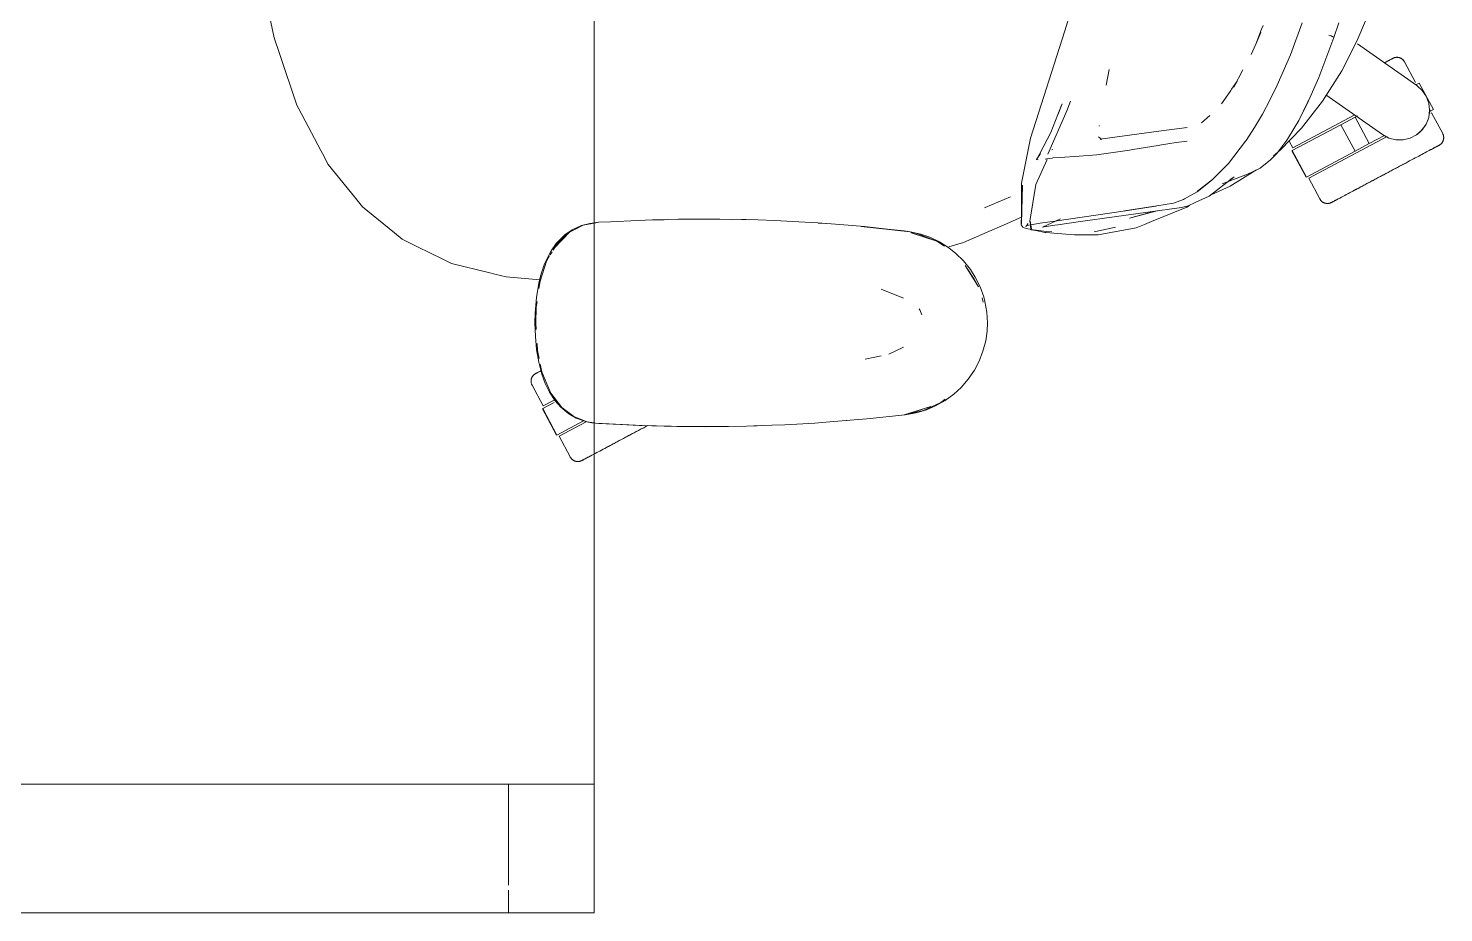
# Model space of a CAD drawing. Header units: millimetres. Extents: x 155927 to 326028, y -36033 to 97293.
# Drawn here: x 228739 to 229400, y 32631 to 33044 of the extents above; entities that cross this region are included whole.
import ezdxf

# ---------------------------------------------------------------- set-up
doc = ezdxf.new("R2010")
doc.units = ezdxf.units.MM
doc.header["$MEASUREMENT"] = 0
doc.layers.add('G-IMPT', color=8, linetype='CONTINUOUS', lineweight=9)
doc.layers.add('I-FURN', color=8, linetype='CONTINUOUS', lineweight=9)

msp = doc.modelspace()

# ---------------------------------------------------------------- linework, layer by layer
at = {"layer": 'G-IMPT'}
for p, q in [((229223.31, 33043.34), (229232.49, 33073.32)), ((229367.3, 33056.43), (229359.78, 33038.46)), ((228851.13, 33053.92), (228854, 33040.1)), ((229223.31, 33043.34), (229207.32, 32993.1)), ((229312.51, 33037.03), (229315.23, 33044.11)), ((229312.51, 33037.03), (229314.82, 33042.48)), ((229315.9, 33045.84), (229315.23, 33044.11)), ((229328.74, 33032.15), (229334.2, 33047.03)), ((229348.9, 33040.14), (229351.31, 33047.08)), ((228856.51, 33032.67), (228854, 33040.1)), ((229310.31, 33032.19), (229312.51, 33037.03)), ((229343.37, 33025.18), (229348.94, 33040.14)), ((229347.67, 33040.93), (229346.62, 33041.35)), ((229346.62, 33041.35), (229347.21, 33041.13)), ((229347.67, 33040.93), (229347.21, 33041.13)), ((229347.67, 33040.93), (229348.32, 33040.65)), ((229347.67, 33040.93), (229348.5, 33040.55)), ((229348.32, 33040.65), (229348.5, 33040.55)), ((229348.9, 33040.28), (229348.5, 33040.55)), ((229348.5, 33040.55), (229348.89, 33040.32)), ((229348.9, 33040.28), (229348.89, 33040.32)), ((229348.94, 33040.14), (229348.9, 33040.28)), ((229348.9, 33040.28), (229348.9, 33040.14)), ((229352.69, 33024.68), (229359.78, 33038.46)), ((228856.51, 33032.67), (228864.66, 33008.58)), ((229328.74, 33032.15), (229322.56, 33017.93)), ((229244.03, 33025.23), (229242.62, 33017.98)), ((229306.43, 33025.12), (229302.25, 33017.04)), ((229341.89, 33021.5), (229343.37, 33025.18)), ((229343.71, 33010.39), (229352.69, 33024.68)), ((229300.8, 33015.48), (229297.31, 33010.34)), ((229301.2, 33016.05), (229300.8, 33015.48)), ((229303.76, 33019.81), (229301.2, 33016.05)), ((229303.76, 33019.81), (229302.25, 33017.04)), ((229319.17, 33011.2), (229322.56, 33017.93)), ((229337.12, 33010.54), (229341.89, 33021.5)), ((229222.01, 33009.19), (229219.99, 33004.08)), ((229220, 33004.29), (229222.01, 33009.19)), ((229225.99, 33010.39), (229224.29, 33005.93)), ((229297.31, 33010.34), (229296.56, 33009.24)), ((229319.17, 33011.2), (229315.6, 33004.41)), ((229337.12, 33010.54), (229332.59, 33001.49)), ((229336.9, 33010.1), (229332.59, 33001.49)), ((229337.12, 33010.54), (229332.9, 33002.09)), ((229343.71, 33010.39), (229333.91, 32997.79)), ((229336.9, 33010.1), (229337.12, 33010.54)), ((228865.54, 33006.92), (228864.66, 33008.58)), ((228875.84, 32987.41), (228865.54, 33006.92)), ((229224.29, 33005.93), (229215.37, 32985.77)), ((229216.74, 32995.82), (229220, 33004.29)), ((229219.99, 33004.08), (229221.78, 33008.61)), ((229291.04, 33003.71), (229287.13, 33000.37)), ((229311.84, 32998.18), (229315.6, 33004.41)), ((229216.74, 32995.82), (229211.46, 32985.71)), ((229239.35, 32998.76), (229239.39, 32999.11)), ((229267.18, 32996.43), (229239.85, 32992.7)), ((229267.18, 32996.43), (229280.54, 32998.21)), ((229280.54, 32998.21), (229280.07, 32998.07)), ((229311.84, 32998.18), (229307.95, 32992.08)), ((229323.95, 32987.49), (229333.91, 32997.79)), ((229332.59, 33001.49), (229327.86, 32993.49)), ((229332.59, 33001.49), (229332.9, 33002.09)), ((229207.32, 32993.1), (229203.12, 32972.15)), ((229239, 32993.81), (229240.56, 32992.57)), ((229239.85, 32992.7), (229240.11, 32992.65)), ((229240.35, 32992.61), (229240.11, 32992.65)), ((229255.1, 32987.89), (229266.88, 32989.75)), ((229268.54, 32990.02), (229266.88, 32989.75)), ((229275.37, 32991.08), (229268.54, 32990.02)), ((229275.37, 32991.08), (229280.45, 32991.82)), ((229299.76, 32981.39), (229307.79, 32991.83)), ((229307.79, 32991.83), (229307.95, 32992.08)), ((229322.28, 32986.07), (229326.99, 32992.2)), ((229326.99, 32992.2), (229327.86, 32993.49)), ((228875.84, 32987.41), (228876.56, 32986.03)), ((228879.27, 32980.9), (228876.56, 32986.03)), ((229209.75, 32971.45), (229215.13, 32983.28)), ((229210.11, 32983.26), (229210.08, 32983.42)), ((229210.11, 32983.26), (229211.95, 32985.96)), ((229210.11, 32983.26), (229211.46, 32985.71)), ((229210.14, 32983.13), (229210.11, 32983.26)), ((229210.83, 32982.98), (229210.14, 32983.13)), ((229214.09, 32983.29), (229214.87, 32983.57)), ((229214.93, 32983.59), (229214.87, 32983.57)), ((229217.39, 32983.87), (229214.93, 32983.59)), ((229217.75, 32987.94), (229217.31, 32987.67)), ((229217.39, 32983.87), (229217.76, 32983.92)), ((229221.17, 32984.17), (229217.76, 32983.92)), ((229221.17, 32984.17), (229230.01, 32984.8)), ((229238.26, 32985.42), (229230.01, 32984.8)), ((229238.34, 32985.43), (229238.26, 32985.42)), ((229238.34, 32985.43), (229253.55, 32987.64)), ((229253.55, 32987.64), (229255.1, 32987.89)), ((229314.52, 32979.19), (229319.38, 32983.05)), ((229322.28, 32986.07), (229319.38, 32983.05)), ((229320.77, 32984.9), (229323.95, 32987.49)), ((228879.27, 32980.9), (228891.48, 32965.77)), ((229292.03, 32973.49), (229299.76, 32981.39)), ((229296.81, 32971.82), (229308.72, 32976.33)), ((229312.03, 32977.88), (229300.58, 32970.76)), ((229310.95, 32977.4), (229308.72, 32976.33)), ((229313.38, 32978.57), (229310.95, 32977.4)), ((229312.03, 32977.88), (229312.79, 32978.38)), ((229313.38, 32978.57), (229314.52, 32979.19)), ((229203.56, 32971.26), (229202.98, 32952.82)), ((229203.12, 32972.15), (229203.08, 32953.28)), ((229203.56, 32971.26), (229203.08, 32953.28)), ((229209.75, 32971.45), (229207.04, 32954.4)), ((229292.03, 32973.49), (229285.06, 32968.07)), ((229285.29, 32968.4), (229292.24, 32973.79)), ((229285.29, 32968.4), (229288.66, 32970.99)), ((229292.24, 32973.79), (229288.66, 32970.99)), ((229302.47, 32975.05), (229290.82, 32966.13)), ((229300.58, 32970.76), (229291.95, 32966.78)), ((229302.47, 32975.05), (229300.52, 32973.93)), ((228895.24, 32961.11), (228891.48, 32965.77)), ((229197.98, 32965.72), (229186.12, 32960.79)), ((229274.02, 32962.82), (229266.34, 32961.52)), ((229278.81, 32964.57), (229274.02, 32962.82)), ((229278.81, 32964.57), (229279.23, 32964.78)), ((229285.06, 32968.07), (229279.23, 32964.78)), ((229284.24, 32963.07), (229280.88, 32961.5)), ((229290.82, 32966.13), (229284.24, 32963.07)), ((228910.19, 32948.94), (228895.24, 32961.11)), ((229185.86, 32960.69), (229186.12, 32960.79)), ((229194.92, 32952.69), (229203.09, 32956.25)), ((229250.58, 32959.12), (229219.7, 32954.57)), ((229230.67, 32954.18), (229277.88, 32960.85)), ((229250.58, 32959.12), (229265.77, 32961.45)), ((229251.18, 32959.22), (229266.34, 32961.52)), ((229251.18, 32959.22), (229265.77, 32961.45)), ((229253.46, 32955.73), (229266.41, 32959.23)), ((229253.46, 32955.73), (229265.35, 32959.08)), ((229280.32, 32961.01), (229263.87, 32954.22)), ((229277.88, 32960.85), (229280.88, 32961.5)), ((229281.49, 32961.79), (229280.32, 32961.01)), ((228984.98, 32941.9), (228991.89, 32949.29)), ((228986.18, 32943.99), (228991.89, 32949.29)), ((228991.89, 32949.29), (228989.48, 32947.06)), ((228993.22, 32950.32), (228990, 32948.11)), ((228994.12, 32950.4), (228991.89, 32949.29)), ((228993.22, 32950.32), (228997.54, 32952.3)), ((228994.12, 32950.4), (228998.38, 32952.5)), ((229001.49, 32953.37), (228997.54, 32952.3)), ((228998.38, 32952.5), (229003.43, 32953.44)), ((229003.43, 32953.61), (229001.49, 32953.37)), ((229003.43, 32953.44), (229005.73, 32953.87)), ((229005.5, 32953.87), (229003.43, 32953.61)), ((229011.17, 32954.15), (229005.5, 32953.87)), ((229011.17, 32954.15), (229023.73, 32954.77)), ((229027.27, 32954.89), (229023.73, 32954.77)), ((229042.94, 32955.27), (229027.27, 32954.89)), ((229030.67, 32954.95), (229034, 32955.09)), ((229036.22, 32955.09), (229034, 32955.09)), ((229042.94, 32955.27), (229047.45, 32955.32)), ((229047.45, 32955.32), (229062.17, 32955.31)), ((229067.64, 32955.24), (229062.17, 32955.31)), ((229067.64, 32955.24), (229079.94, 32954.95)), ((229074.42, 32955.11), (229072.34, 32955.11)), ((229076.07, 32955.03), (229074.42, 32955.11)), ((229087.82, 32954.65), (229079.94, 32954.95)), ((229087.82, 32954.65), (229099.13, 32954.11)), ((229108, 32953.55), (229099.13, 32954.11)), ((229108, 32953.55), (229118.29, 32952.82)), ((229110.04, 32953.42), (229108.14, 32953.51)), ((229110.04, 32953.42), (229111.46, 32953.28)), ((229129.69, 32951.84), (229118.29, 32952.82)), ((229151.12, 32949.49), (229128.17, 32951.94)), ((229128.17, 32951.94), (229148.31, 32949.82)), ((229151.12, 32949.49), (229129.69, 32951.84)), ((229151.12, 32949.49), (229148.31, 32949.82)), ((229151.12, 32949.49), (229156.08, 32948.33)), ((229151.2, 32949.27), (229154.25, 32948.69)), ((229175.96, 32944.41), (229187.08, 32949.26)), ((229187.08, 32949.26), (229194.92, 32952.69)), ((229202.95, 32952.7), (229203.14, 32953.56)), ((229202.95, 32952.7), (229203.34, 32952.13)), ((229202.98, 32952.82), (229203.08, 32953.28)), ((229203.08, 32953.28), (229203.11, 32953.45)), ((229203.14, 32953.56), (229203.11, 32953.45)), ((229203.72, 32951.63), (229203.34, 32952.13)), ((229203.72, 32951.63), (229204.26, 32951.31)), ((229206.12, 32950.76), (229204.26, 32951.31)), ((229206.2, 32952.52), (229205.11, 32951.96)), ((229205.61, 32952.35), (229205.11, 32951.96)), ((229205.58, 32952.35), (229211.85, 32953.46)), ((229206.2, 32952.52), (229205.58, 32952.35)), ((229205.93, 32952.89), (229205.61, 32952.35)), ((229205.93, 32952.89), (229206.01, 32953.39)), ((229209.4, 32950.23), (229206.12, 32950.76)), ((229207.72, 32950.82), (229207.04, 32954.4)), ((229207.72, 32950.82), (229207.1, 32954.36)), ((229207.1, 32954.36), (229207.49, 32950.41)), ((229209.81, 32949.97), (229207.49, 32950.41)), ((229209.4, 32950.23), (229210.01, 32950.15)), ((229209.81, 32949.97), (229214.06, 32949.15)), ((229214.7, 32949.63), (229210.01, 32950.15)), ((229219.7, 32954.57), (229211.85, 32953.46)), ((229221.25, 32955.55), (229212.82, 32951.55)), ((229212.82, 32951.55), (229213.69, 32951.69)), ((229213.69, 32951.69), (229218.71, 32952.52)), ((229214.7, 32949.63), (229217.29, 32949.42)), ((229218.71, 32952.52), (229220, 32952.74)), ((229230.67, 32954.18), (229220, 32952.74)), ((229237.08, 32949.41), (229246.39, 32951.45)), ((229238.95, 32947.99), (229256.64, 32951.23)), ((229246.39, 32951.45), (229246.96, 32951.6)), ((229256.64, 32951.23), (229260.5, 32952.83)), ((229263.87, 32954.22), (229260.5, 32952.83)), ((228910.19, 32948.94), (228913.84, 32945.96)), ((228913.84, 32945.96), (228921.01, 32942.43)), ((228985.81, 32943.93), (228983.36, 32940.48)), ((228984.29, 32940.84), (228986.18, 32943.99)), ((228984.98, 32941.9), (228986.26, 32943.37)), ((228988.67, 32946.98), (228985.81, 32943.93)), ((228986.4, 32943.52), (228989.48, 32947.06)), ((228988.67, 32946.98), (228990, 32948.11)), ((229163.47, 32945.09), (229151.62, 32948.9)), ((229160.77, 32945.99), (229151.62, 32948.9)), ((229154.25, 32948.69), (229163.47, 32945.09)), ((229160.22, 32946.88), (229156.08, 32948.33)), ((229164.8, 32944.69), (229160.22, 32946.88)), ((229163.47, 32945.09), (229160.77, 32945.99)), ((229163.47, 32945.09), (229167.05, 32942.66)), ((229164.8, 32944.69), (229169.12, 32941.96)), ((229175.96, 32944.41), (229169.13, 32942.44)), ((229214.53, 32949.11), (229214.06, 32949.15)), ((229223.85, 32948.31), (229214.53, 32949.11)), ((229223.85, 32948.31), (229227.81, 32947.97)), ((229227.81, 32947.97), (229231.98, 32947.97)), ((229238.95, 32947.99), (229231.98, 32947.97)), ((228932.47, 32936.79), (228921.01, 32942.43)), ((228932.47, 32936.79), (228936.84, 32934.64)), ((228980.35, 32934.47), (228982.56, 32939.11)), ((228981.22, 32935.69), (228982.68, 32938.14)), ((228982.56, 32939.11), (228983.36, 32940.48)), ((228982.96, 32938.61), (228983.82, 32940.05)), ((229172.43, 32939.34), (229169.12, 32941.96)), ((229176.04, 32935.79), (229172.43, 32939.34)), ((228936.84, 32934.64), (228954.78, 32930.24)), ((228954.78, 32930.24), (228957.15, 32929.66)), ((228962.44, 32928.36), (228957.15, 32929.66)), ((228978.19, 32926.29), (228981.22, 32935.69)), ((228978.61, 32929.38), (228980.35, 32934.47)), ((229176.04, 32935.79), (229179.22, 32931.82)), ((229183.08, 32923.66), (229176.76, 32933.61)), ((229180.92, 32927.34), (229176.76, 32933.61)), ((229181.49, 32928.27), (229179.22, 32931.82)), ((228978.32, 32926.92), (228962.44, 32928.36)), ((228977.63, 32925.45), (228976.52, 32918.69)), ((228978.61, 32929.38), (228977.63, 32925.45)), ((228977.72, 32923), (228978.19, 32926.29)), ((229183.08, 32923.66), (229180.92, 32927.34)), ((229183.73, 32923.76), (229181.49, 32928.27)), ((229183.73, 32923.76), (229185.44, 32918.99)), ((228975.94, 32911.38), (228976.52, 32918.69)), ((228976.46, 32914.03), (228976.85, 32916.82)), ((229137.6, 32922.59), (229148.03, 32918.44)), ((229184.64, 32918.55), (229185.26, 32916.52)), ((229186.01, 32916.86), (229185.44, 32918.99)), ((229186.89, 32911.91), (229186.01, 32916.86)), ((228975.94, 32911.38), (228975.85, 32906.87)), ((228976.46, 32914.03), (228976.23, 32906.87)), ((229155.55, 32912.92), (229155.26, 32913.37)), ((229156.57, 32910.7), (229155.55, 32912.92)), ((229187.18, 32906.87), (229186.89, 32911.91)), ((228975.85, 32906.87), (228976.03, 32900.53)), ((228976.42, 32903.76), (228976.23, 32906.87)), ((229186.36, 32898.51), (229187.01, 32903.02)), ((229187.18, 32906.87), (229187.01, 32903.02)), ((228976.6, 32894.38), (228976.03, 32900.53)), ((228977.01, 32894.04), (228976.82, 32897.25)), ((229186.36, 32898.51), (229185.1, 32893.64)), ((228976.6, 32894.38), (228977.6, 32888.45)), ((228977.78, 32890.29), (228977.01, 32894.04)), ((229130.1, 32889.89), (229137.54, 32891.46)), ((229147.94, 32895.49), (229141.15, 32892.22)), ((229183.27, 32888.93), (229185.1, 32893.64)), ((228979.03, 32882.97), (228977.6, 32888.45)), ((228979.05, 32884.08), (228978.34, 32887.55)), ((228979.05, 32884.08), (228981.38, 32878.46)), ((229181.08, 32884.77), (229178.25, 32880.6)), ((229181.08, 32884.77), (229183.27, 32888.93)), ((228979.03, 32882.97), (228980.61, 32878.63)), ((228982.6, 32874.56), (228980.61, 32878.63)), ((228983.22, 32874.07), (228981.38, 32878.46)), ((229171.49, 32873.6), (229174.93, 32876.76)), ((229178.25, 32880.6), (229174.93, 32876.76)), ((228982.6, 32874.56), (228985.25, 32870.51)), ((228988.44, 32867.28), (228983.22, 32874.07)), ((228985.25, 32870.51), (228987.92, 32867.48)), ((229162.96, 32868.09), (229167.4, 32870.6)), ((229167.45, 32871.29), (229165.34, 32869.7)), ((229171.49, 32873.6), (229167.4, 32870.6)), ((228991.66, 32864.4), (228987.92, 32867.48)), ((228994.06, 32863.11), (228988.44, 32867.28)), ((228995.09, 32862.44), (228991.66, 32864.4)), ((229130.89, 32862.01), (229148.82, 32863.92)), ((229148.31, 32863.92), (229160.77, 32867.75)), ((229148.31, 32863.92), (229151.62, 32864.84)), ((229148.82, 32863.92), (229153.86, 32864.81)), ((229157.27, 32865.96), (229148.87, 32864.05)), ((229160.77, 32867.75), (229151.62, 32864.84)), ((229158.73, 32866.28), (229153.86, 32864.81)), ((229157.27, 32865.96), (229165.34, 32869.7)), ((229162.96, 32868.09), (229158.73, 32866.28)), ((229000.26, 32860.7), (228994.06, 32863.11)), ((228995.09, 32862.44), (228998.73, 32861.05)), ((229000.08, 32860.68), (228998.73, 32861.05)), ((229000.08, 32860.68), (229002.47, 32860.24)), ((229000.26, 32860.7), (229003.43, 32860.22)), ((229004.12, 32859.98), (229002.47, 32860.24)), ((229024.7, 32858.93), (229004.12, 32859.98)), ((229025.91, 32858.9), (229004.12, 32859.98)), ((229004.12, 32859.98), (229005.73, 32859.87)), ((229025.91, 32858.9), (229005.73, 32859.87)), ((229046.09, 32858.43), (229024.7, 32858.93)), ((229036.26, 32858.59), (229024.7, 32858.93)), ((229024.7, 32858.93), (229025.91, 32858.9)), ((229046.09, 32858.43), (229025.91, 32858.9)), ((229066.28, 32858.48), (229036.26, 32858.59)), ((229046.09, 32858.43), (229036.26, 32858.59)), ((229036.26, 32858.59), (229055.48, 32858.39)), ((229044.06, 32858.45), (229042.15, 32858.52)), ((229046.21, 32858.47), (229044.06, 32858.45)), ((229066.28, 32858.48), (229046.09, 32858.43)), ((229066.28, 32858.48), (229055.48, 32858.39)), ((229066.28, 32858.48), (229074.7, 32858.64)), ((229086.45, 32859.03), (229074.7, 32858.64)), ((229079.64, 32858.78), (229078.14, 32858.77)), ((229081.57, 32858.89), (229079.64, 32858.78)), ((229086.45, 32859.03), (229092.48, 32859.28)), ((229106.62, 32860.09), (229092.48, 32859.28)), ((229111.71, 32860.42), (229106.62, 32860.09)), ((229111.71, 32860.42), (229126.76, 32861.67)), ((229119.89, 32861.07), (229121.57, 32861.24)), ((229126.76, 32861.67), (229130.89, 32862.01))]:
    msp.add_line(p, q, dxfattribs=at)
at = {"layer": 'I-FURN'}
for p, q in [((229003.43, 32631.33), (229003.43, 34231.33)), ((229003.43, 34231.33), (229003.43, 32631.33)), ((229359.97, 33037.22), (229387.74, 33017.76)), ((229372.42, 33028.28), (229372.95, 33028.57)), ((229373.23, 33028.71), (229372.71, 33028.44)), ((229372.95, 33028.57), (229373.46, 33028.83)), ((229373.71, 33028.97), (229373.23, 33028.71)), ((229373.46, 33028.83), (229373.92, 33029.08)), ((229374.16, 33029.21), (229373.71, 33028.97)), ((229373.92, 33029.08), (229374.35, 33029.31)), ((229374.57, 33029.42), (229374.16, 33029.21)), ((229374.35, 33029.31), (229374.74, 33029.52)), ((229374.94, 33029.62), (229374.57, 33029.42)), ((229374.74, 33029.52), (229375.1, 33029.71)), ((229375.28, 33029.8), (229374.94, 33029.62)), ((229375.1, 33029.71), (229375.42, 33029.88)), ((229375.57, 33029.96), (229375.28, 33029.8)), ((229375.42, 33029.88), (229375.7, 33030.02)), ((229375.83, 33030.1), (229375.57, 33029.96)), ((229375.7, 33030.02), (229375.94, 33030.15)), ((229376.05, 33030.21), (229375.83, 33030.1)), ((229375.94, 33030.15), (229376.14, 33030.26)), ((229376.23, 33030.31), (229376.05, 33030.21)), ((229376.14, 33030.26), (229376.3, 33030.35)), ((229376.37, 33030.38), (229376.23, 33030.31)), ((229376.3, 33030.35), (229376.42, 33030.41)), ((229376.47, 33030.44), (229376.37, 33030.38)), ((229376.42, 33030.41), (229376.5, 33030.45)), ((229376.53, 33030.47), (229376.47, 33030.44)), ((229376.5, 33030.45), (229376.55, 33030.48)), ((229376.55, 33030.48), (229376.53, 33030.47)), ((229376.55, 33030.48), (229376.7, 33030.55)), ((229376.55, 33030.48), (229376.55, 33030.48)), ((229376.7, 33030.55), (229376.84, 33030.62)), ((229376.84, 33030.62), (229376.99, 33030.68)), ((229376.99, 33030.68), (229377.14, 33030.73)), ((229377.14, 33030.73), (229377.3, 33030.78)), ((229377.3, 33030.78), (229377.45, 33030.83)), ((229377.45, 33030.83), (229377.61, 33030.86)), ((229377.61, 33030.86), (229377.77, 33030.89)), ((229377.77, 33030.89), (229377.93, 33030.92)), ((229377.93, 33030.92), (229378.09, 33030.93)), ((229378.09, 33030.93), (229378.25, 33030.95)), ((229378.25, 33030.95), (229378.41, 33030.95)), ((229378.41, 33030.95), (229378.57, 33030.95)), ((229378.57, 33030.95), (229378.73, 33030.94)), ((229378.73, 33030.94), (229378.89, 33030.93)), ((229378.89, 33030.93), (229379.05, 33030.9)), ((229379.05, 33030.9), (229379.21, 33030.88)), ((229379.21, 33030.88), (229379.37, 33030.84)), ((229379.37, 33030.84), (229379.52, 33030.8)), ((229379.52, 33030.8), (229379.68, 33030.76)), ((229379.68, 33030.76), (229379.83, 33030.7)), ((229379.83, 33030.7), (229379.98, 33030.65)), ((229379.98, 33030.65), (229380.13, 33030.58)), ((229380.13, 33030.58), (229380.27, 33030.51)), ((229380.27, 33030.51), (229380.42, 33030.44)), ((229380.42, 33030.44), (229380.55, 33030.35)), ((229380.55, 33030.35), (229380.69, 33030.27)), ((229380.69, 33030.27), (229380.82, 33030.17)), ((229380.82, 33030.17), (229380.95, 33030.08)), ((229380.95, 33030.08), (229381.07, 33029.97)), ((229381.07, 33029.97), (229381.19, 33029.87)), ((229381.19, 33029.87), (229381.31, 33029.75)), ((229381.31, 33029.75), (229381.42, 33029.64)), ((229381.42, 33029.64), (229381.53, 33029.52)), ((229381.53, 33029.52), (229381.63, 33029.39)), ((229381.63, 33029.39), (229381.73, 33029.26)), ((229381.73, 33029.26), (229381.82, 33029.13)), ((229381.82, 33029.13), (229381.9, 33028.99)), ((229381.9, 33028.99), (229381.98, 33028.85)), ((229381.98, 33028.85), (229382, 33028.81)), ((229387.15, 33019.13), (229382, 33028.81)), ((229387.51, 33018.18), (229388.9, 33018.92)), ((229387.59, 33018.23), (229387.51, 33018.18)), ((229387.74, 33017.76), (229390.25, 33015.51)), ((229395.47, 33006.56), (229388.9, 33018.92)), ((229390.25, 33015.51), (229392.15, 33012.72)), ((229371.69, 32994.84), (229345.26, 33013.35)), ((229392.15, 33012.72), (229393.33, 33009.56)), ((229393.33, 33009.56), (229393.71, 33006.21)), ((229329.76, 32988.61), (229358.46, 33003.87)), ((229352.29, 32999.46), (229358.93, 33002.99)), ((229358.93, 33002.99), (229359.97, 33003.54)), ((229365.5, 32990.62), (229358.93, 33002.99)), ((229393.28, 33002.86), (229392.06, 32999.72)), ((229393.71, 33006.21), (229393.28, 33002.86)), ((229393.68, 33006.58), (229394.08, 33005.82)), ((229395.47, 33006.56), (229394.08, 33005.82)), ((229394.08, 33005.82), (229394.17, 33005.87)), ((229394.29, 33004.8), (229394.66, 33005)), ((229399.81, 32995.31), (229394.66, 33005)), ((229329.58, 32987.38), (229352.29, 32999.46)), ((229358.86, 32987.09), (229352.29, 32999.46)), ((229390.13, 32996.95), (229387.59, 32994.73)), ((229387.87, 32994.94), (229389.29, 32996.09)), ((229389.29, 32996.09), (229391.59, 32998.87)), ((229392.06, 32999.72), (229390.13, 32996.95)), ((229328.08, 32991.77), (229329.76, 32988.61)), ((229337.27, 32974.48), (229373.88, 32993.95)), ((229365.5, 32990.62), (229358.86, 32987.09)), ((229372.56, 32994.38), (229365.5, 32990.62)), ((229374.67, 32993.25), (229371.69, 32994.84)), ((229377.94, 32992.42), (229374.67, 32993.25)), ((229381.31, 32992.4), (229377.94, 32992.42)), ((229384.59, 32993.19), (229381.31, 32992.4)), ((229387.59, 32994.73), (229384.59, 32993.19)), ((229395.95, 32988.69), (229396.34, 32988.9)), ((229396.54, 32989.01), (229396.16, 32988.81)), ((229396.34, 32988.9), (229396.69, 32989.09)), ((229396.87, 32989.18), (229396.54, 32989.01)), ((229396.69, 32989.09), (229397.01, 32989.26)), ((229397.17, 32989.34), (229396.87, 32989.18)), ((229397.01, 32989.26), (229397.29, 32989.41)), ((229397.43, 32989.48), (229397.17, 32989.34)), ((229397.29, 32989.41), (229397.53, 32989.54)), ((229397.65, 32989.6), (229397.43, 32989.48)), ((229397.53, 32989.54), (229397.73, 32989.64)), ((229397.83, 32989.69), (229397.65, 32989.6)), ((229397.73, 32989.64), (229397.9, 32989.73)), ((229397.97, 32989.77), (229397.83, 32989.69)), ((229397.9, 32989.73), (229398.02, 32989.79)), ((229398.07, 32989.82), (229397.97, 32989.77)), ((229398.02, 32989.79), (229398.1, 32989.84)), ((229398.13, 32989.85), (229398.07, 32989.82)), ((229398.1, 32989.84), (229398.14, 32989.86)), ((229398.15, 32989.86), (229398.13, 32989.85)), ((229398.14, 32989.86), (229398.15, 32989.86)), ((229398.19, 32989.88), (229398.15, 32989.86)), ((229398.33, 32989.96), (229398.19, 32989.88)), ((229398.46, 32990.05), (229398.33, 32989.96)), ((229398.6, 32990.14), (229398.46, 32990.05)), ((229398.72, 32990.24), (229398.6, 32990.14)), ((229398.85, 32990.34), (229398.72, 32990.24)), ((229398.97, 32990.44), (229398.85, 32990.34)), ((229399.09, 32990.56), (229398.97, 32990.44)), ((229399.2, 32990.67), (229399.09, 32990.56)), ((229399.31, 32990.79), (229399.2, 32990.67)), ((229399.41, 32990.91), (229399.31, 32990.79)), ((229399.51, 32991.04), (229399.41, 32990.91)), ((229399.6, 32991.18), (229399.51, 32991.04)), ((229399.69, 32991.31), (229399.6, 32991.18)), ((229399.77, 32991.45), (229399.69, 32991.31)), ((229399.85, 32991.59), (229399.77, 32991.45)), ((229399.81, 32995.31), (229399.89, 32995.17)), ((229399.92, 32991.74), (229399.85, 32991.59)), ((229399.89, 32995.17), (229399.95, 32995.02)), ((229399.98, 32991.88), (229399.92, 32991.74)), ((229399.95, 32995.02), (229400.01, 32994.87)), ((229400.04, 32992.03), (229399.98, 32991.88)), ((229400.01, 32994.87), (229400.07, 32994.72)), ((229400.09, 32992.19), (229400.04, 32992.03)), ((229400.07, 32994.72), (229400.12, 32994.57)), ((229400.14, 32992.34), (229400.09, 32992.19)), ((229400.12, 32994.57), (229400.16, 32994.41)), ((229400.18, 32992.5), (229400.14, 32992.34)), ((229400.16, 32994.41), (229400.2, 32994.26)), ((229400.21, 32992.66), (229400.18, 32992.5)), ((229400.2, 32994.26), (229400.23, 32994.1)), ((229400.24, 32992.81), (229400.21, 32992.66)), ((229400.23, 32994.1), (229400.25, 32993.94)), ((229400.26, 32992.97), (229400.24, 32992.81)), ((229400.25, 32993.94), (229400.27, 32993.78)), ((229400.28, 32993.13), (229400.26, 32992.97)), ((229400.27, 32993.78), (229400.28, 32993.62)), ((229400.28, 32993.62), (229400.29, 32993.46)), ((229400.29, 32993.46), (229400.28, 32993.3)), ((229400.28, 32993.3), (229400.28, 32993.13)), ((229329.41, 32987.29), (229335.98, 32974.93)), ((229336.15, 32975.02), (229329.58, 32987.38)), ((229358.86, 32987.09), (229336.15, 32975.02)), ((229383.96, 32982.32), (229383.05, 32981.84)), ((229383.47, 32982.06), (229384.38, 32982.54)), ((229384.38, 32982.54), (229385.26, 32983.01)), ((229385.26, 32983.01), (229386.13, 32983.47)), ((229386.13, 32983.47), (229386.98, 32983.92)), ((229386.98, 32983.92), (229387.8, 32984.36)), ((229387.8, 32984.36), (229388.6, 32984.79)), ((229388.6, 32984.79), (229389.38, 32985.2)), ((229389.38, 32985.2), (229390.13, 32985.6)), ((229390.13, 32985.6), (229390.85, 32985.98)), ((229390.85, 32985.98), (229391.55, 32986.35)), ((229391.55, 32986.35), (229392.21, 32986.71)), ((229392.21, 32986.71), (229392.84, 32987.04)), ((229392.84, 32987.04), (229393.45, 32987.36)), ((229393.76, 32987.53), (229393.17, 32987.22)), ((229393.45, 32987.36), (229394.01, 32987.67)), ((229394.31, 32987.82), (229393.76, 32987.53)), ((229394.01, 32987.67), (229394.55, 32987.95)), ((229394.82, 32988.1), (229394.31, 32987.82)), ((229394.55, 32987.95), (229395.05, 32988.22)), ((229395.31, 32988.35), (229394.82, 32988.1)), ((229395.05, 32988.22), (229395.52, 32988.46)), ((229395.75, 32988.59), (229395.31, 32988.35)), ((229395.52, 32988.46), (229395.95, 32988.69)), ((229396.16, 32988.81), (229395.75, 32988.59)), ((229370.73, 32975.29), (229371.73, 32975.82)), ((229372.28, 32976.11), (229371.27, 32975.57)), ((229371.73, 32975.82), (229372.74, 32976.35)), ((229373.28, 32976.64), (229372.28, 32976.11)), ((229372.74, 32976.35), (229373.74, 32976.89)), ((229374.29, 32977.18), (229373.28, 32976.64)), ((229373.74, 32976.89), (229374.75, 32977.42)), ((229375.29, 32977.71), (229374.29, 32977.18)), ((229374.75, 32977.42), (229375.75, 32977.95)), ((229376.29, 32978.24), (229375.29, 32977.71)), ((229375.75, 32977.95), (229376.75, 32978.48)), ((229377.28, 32978.77), (229376.29, 32978.24)), ((229376.75, 32978.48), (229377.74, 32979.01)), ((229378.27, 32979.29), (229377.28, 32978.77)), ((229377.74, 32979.01), (229378.72, 32979.53)), ((229379.25, 32979.81), (229378.27, 32979.29)), ((229378.72, 32979.53), (229379.7, 32980.05)), ((229380.22, 32980.33), (229379.25, 32979.81)), ((229379.7, 32980.05), (229380.66, 32980.56)), ((229381.17, 32980.84), (229380.22, 32980.33)), ((229380.66, 32980.56), (229381.61, 32981.07)), ((229382.12, 32981.34), (229381.17, 32980.84)), ((229381.61, 32981.07), (229382.55, 32981.57)), ((229383.05, 32981.84), (229382.12, 32981.34)), ((229382.55, 32981.57), (229383.47, 32982.06)), ((229337.27, 32974.48), (229342.42, 32964.8)), ((229358.59, 32968.83), (229359.43, 32969.28)), ((229359.89, 32969.52), (229359.04, 32969.07)), ((229359.43, 32969.28), (229360.29, 32969.73)), ((229360.76, 32969.98), (229359.89, 32969.52)), ((229360.29, 32969.73), (229361.16, 32970.2)), ((229361.64, 32970.45), (229360.76, 32969.98)), ((229361.16, 32970.2), (229362.06, 32970.67)), ((229362.55, 32970.94), (229361.64, 32970.45)), ((229362.06, 32970.67), (229362.97, 32971.16)), ((229363.47, 32971.43), (229362.55, 32970.94)), ((229362.97, 32971.16), (229363.9, 32971.65)), ((229364.41, 32971.92), (229363.47, 32971.43)), ((229363.9, 32971.65), (229364.85, 32972.16)), ((229365.36, 32972.43), (229364.41, 32971.92)), ((229364.85, 32972.16), (229365.8, 32972.67)), ((229366.32, 32972.94), (229365.36, 32972.43)), ((229365.8, 32972.67), (229366.77, 32973.18)), ((229367.3, 32973.46), (229366.32, 32972.94)), ((229366.77, 32973.18), (229367.75, 32973.7)), ((229368.28, 32973.98), (229367.3, 32973.46)), ((229367.75, 32973.7), (229368.74, 32974.23)), ((229369.27, 32974.51), (229368.28, 32973.98)), ((229368.74, 32974.23), (229369.73, 32974.75)), ((229370.27, 32975.04), (229369.27, 32974.51)), ((229369.73, 32974.75), (229370.73, 32975.29)), ((229371.27, 32975.57), (229370.27, 32975.04)), ((229342.44, 32964.76), (229342.42, 32964.8)), ((229342.52, 32964.62), (229342.44, 32964.76)), ((229342.61, 32964.48), (229342.52, 32964.62)), ((229342.7, 32964.35), (229342.61, 32964.48)), ((229342.8, 32964.22), (229342.7, 32964.35)), ((229342.9, 32964.1), (229342.8, 32964.22)), ((229343, 32963.97), (229342.9, 32964.1)), ((229343.11, 32963.86), (229343, 32963.97)), ((229343.23, 32963.75), (229343.11, 32963.86)), ((229343.35, 32963.64), (229343.23, 32963.75)), ((229343.47, 32963.53), (229343.35, 32963.64)), ((229343.6, 32963.44), (229343.47, 32963.53)), ((229343.73, 32963.34), (229343.6, 32963.44)), ((229343.87, 32963.26), (229343.73, 32963.34)), ((229344.01, 32963.18), (229343.87, 32963.26)), ((229344.15, 32963.1), (229344.01, 32963.18)), ((229344.3, 32963.03), (229344.15, 32963.1)), ((229344.44, 32962.96), (229344.3, 32963.03)), ((229344.59, 32962.91), (229344.44, 32962.96)), ((229344.75, 32962.85), (229344.59, 32962.91)), ((229344.9, 32962.81), (229344.75, 32962.85)), ((229345.06, 32962.77), (229344.9, 32962.81)), ((229345.21, 32962.73), (229345.06, 32962.77)), ((229345.37, 32962.71), (229345.21, 32962.73)), ((229345.53, 32962.69), (229345.37, 32962.71)), ((229345.69, 32962.67), (229345.53, 32962.69)), ((229345.85, 32962.66), (229345.69, 32962.67)), ((229346.02, 32962.66), (229345.85, 32962.66)), ((229346.18, 32962.66), (229346.02, 32962.66)), ((229346.34, 32962.68), (229346.18, 32962.66)), ((229346.5, 32962.69), (229346.34, 32962.68)), ((229346.66, 32962.72), (229346.5, 32962.69)), ((229346.82, 32962.75), (229346.66, 32962.72)), ((229346.97, 32962.78), (229346.82, 32962.75)), ((229347.13, 32962.83), (229346.97, 32962.78)), ((229347.28, 32962.88), (229347.13, 32962.83)), ((229347.43, 32962.93), (229347.28, 32962.88)), ((229347.58, 32962.99), (229347.43, 32962.93)), ((229347.73, 32963.06), (229347.58, 32962.99)), ((229347.87, 32963.13), (229347.73, 32963.06)), ((229347.87, 32963.13), (229347.89, 32963.14)), ((229347.88, 32963.13), (229347.87, 32963.13)), ((229347.92, 32963.16), (229347.88, 32963.13)), ((229347.89, 32963.14), (229347.95, 32963.17)), ((229348, 32963.2), (229347.92, 32963.16)), ((229347.95, 32963.17), (229348.05, 32963.23)), ((229348.12, 32963.27), (229348, 32963.2)), ((229348.05, 32963.23), (229348.19, 32963.3)), ((229348.29, 32963.35), (229348.12, 32963.27)), ((229348.19, 32963.3), (229348.37, 32963.4)), ((229348.49, 32963.46), (229348.29, 32963.35)), ((229348.37, 32963.4), (229348.59, 32963.51)), ((229348.73, 32963.59), (229348.49, 32963.46)), ((229348.59, 32963.51), (229348.85, 32963.65)), ((229349.01, 32963.74), (229348.73, 32963.59)), ((229348.85, 32963.65), (229349.15, 32963.81)), ((229349.33, 32963.9), (229349.01, 32963.74)), ((229349.15, 32963.81), (229349.48, 32963.99)), ((229349.68, 32964.09), (229349.33, 32963.9)), ((229349.48, 32963.99), (229349.86, 32964.19)), ((229350.07, 32964.3), (229349.68, 32964.09)), ((229349.86, 32964.19), (229350.27, 32964.4)), ((229350.5, 32964.53), (229350.07, 32964.3)), ((229350.27, 32964.4), (229350.71, 32964.64)), ((229350.97, 32964.78), (229350.5, 32964.53)), ((229350.71, 32964.64), (229351.2, 32964.9)), ((229351.47, 32965.04), (229350.97, 32964.78)), ((229351.2, 32964.9), (229351.71, 32965.17)), ((229352.01, 32965.33), (229351.47, 32965.04)), ((229351.71, 32965.17), (229352.26, 32965.47)), ((229352.57, 32965.63), (229352.01, 32965.33)), ((229352.26, 32965.47), (229352.85, 32965.78)), ((229352.85, 32965.78), (229353.46, 32966.1)), ((229353.46, 32966.1), (229354.11, 32966.45)), ((229354.11, 32966.45), (229354.79, 32966.81)), ((229354.79, 32966.81), (229355.5, 32967.19)), ((229355.5, 32967.19), (229356.23, 32967.58)), ((229356.23, 32967.58), (229356.99, 32967.98)), ((229356.99, 32967.98), (229357.78, 32968.4)), ((229357.78, 32968.4), (229358.59, 32968.83)), ((228975.97, 32883.09), (228976.11, 32883.17)), ((228976.11, 32883.17), (228976.15, 32883.19)), ((228976.19, 32883.21), (228976.15, 32883.19)), ((228976.15, 32883.19), (228976.17, 32883.2)), ((228976.15, 32883.19), (228976.15, 32883.19)), ((228976.17, 32883.2), (228976.23, 32883.23)), ((228976.28, 32883.26), (228976.19, 32883.21)), ((228976.23, 32883.23), (228976.33, 32883.28)), ((228976.4, 32883.32), (228976.28, 32883.26)), ((228976.33, 32883.28), (228976.47, 32883.36)), ((228976.56, 32883.41), (228976.4, 32883.32)), ((228976.47, 32883.36), (228976.65, 32883.45)), ((228976.76, 32883.51), (228976.56, 32883.41)), ((228976.65, 32883.45), (228976.87, 32883.57)), ((228977, 32883.64), (228976.76, 32883.51)), ((228976.87, 32883.57), (228977.13, 32883.71)), ((228977.28, 32883.79), (228977, 32883.64)), ((228977.13, 32883.71), (228977.42, 32883.87)), ((228977.6, 32883.96), (228977.28, 32883.79)), ((228977.42, 32883.87), (228977.76, 32884.04)), ((228977.96, 32884.15), (228977.6, 32883.96)), ((228977.76, 32884.04), (228978.13, 32884.24)), ((228978.35, 32884.36), (228977.96, 32884.15)), ((228978.13, 32884.24), (228978.54, 32884.46)), ((228978.78, 32884.59), (228978.35, 32884.36)), ((228974.01, 32879.76), (228974.02, 32879.92)), ((228974.01, 32879.59), (228974.01, 32879.76)), ((228974.01, 32879.43), (228974.01, 32879.59)), ((228974.02, 32879.27), (228974.01, 32879.43)), ((228974.02, 32879.92), (228974.03, 32880.08)), ((228974.04, 32879.11), (228974.02, 32879.27)), ((228974.03, 32880.08), (228974.05, 32880.24)), ((228974.07, 32878.95), (228974.04, 32879.11)), ((228974.05, 32880.24), (228974.08, 32880.4)), ((228974.1, 32878.79), (228974.07, 32878.95)), ((228974.08, 32880.4), (228974.12, 32880.55)), ((228974.13, 32878.64), (228974.1, 32878.79)), ((228974.12, 32880.55), (228974.16, 32880.71)), ((228974.18, 32878.48), (228974.13, 32878.64)), ((228974.16, 32880.71), (228974.2, 32880.86)), ((228974.22, 32878.33), (228974.18, 32878.48)), ((228974.2, 32880.86), (228974.26, 32881.02)), ((228974.28, 32878.18), (228974.22, 32878.33)), ((228974.26, 32881.02), (228974.31, 32881.17)), ((228974.34, 32878.03), (228974.28, 32878.18)), ((228974.31, 32881.17), (228974.38, 32881.31)), ((228974.41, 32877.88), (228974.34, 32878.03)), ((228974.38, 32881.31), (228974.45, 32881.46)), ((228974.48, 32877.74), (228974.41, 32877.88)), ((228974.45, 32881.46), (228974.52, 32881.6)), ((228974.48, 32877.74), (228979.63, 32868.05)), ((228974.52, 32881.6), (228974.61, 32881.74)), ((228974.61, 32881.74), (228974.69, 32881.88)), ((228974.69, 32881.88), (228974.79, 32882.01)), ((228974.79, 32882.01), (228974.88, 32882.14)), ((228974.88, 32882.14), (228974.99, 32882.26)), ((228974.99, 32882.26), (228975.09, 32882.38)), ((228975.09, 32882.38), (228975.21, 32882.5)), ((228975.21, 32882.5), (228975.32, 32882.61)), ((228975.32, 32882.61), (228975.44, 32882.71)), ((228975.44, 32882.71), (228975.57, 32882.81)), ((228975.57, 32882.81), (228975.7, 32882.91)), ((228975.7, 32882.91), (228975.83, 32883)), ((228975.83, 32883), (228975.97, 32883.09)), ((228979.63, 32868.05), (228984.82, 32870.81)), ((228979.28, 32866.73), (228985.85, 32854.37)), ((228979.45, 32866.82), (228984.74, 32869.63)), ((228986.02, 32854.46), (228979.45, 32866.82)), ((228998.53, 32861.11), (228986.02, 32854.46)), ((228987.14, 32853.92), (228999.81, 32860.66)), ((229023.61, 32856.33), (229024.62, 32856.86)), ((229025.16, 32857.15), (229024.16, 32856.62)), ((229024.62, 32856.86), (229025.62, 32857.39)), ((229026.16, 32857.68), (229025.16, 32857.15)), ((229025.62, 32857.39), (229026.62, 32857.92)), ((229027.15, 32858.21), (229026.16, 32857.68)), ((229026.62, 32857.92), (229027.61, 32858.45)), ((229028.14, 32858.73), (229027.15, 32858.21)), ((229027.61, 32858.45), (229028.59, 32858.97)), ((228987.14, 32853.92), (228992.29, 32844.24)), ((229011.03, 32849.64), (229011.93, 32850.11)), ((229012.42, 32850.38), (229011.51, 32849.89)), ((229011.93, 32850.11), (229012.84, 32850.6)), ((229013.34, 32850.87), (229012.42, 32850.38)), ((229012.84, 32850.6), (229013.77, 32851.09)), ((229014.28, 32851.37), (229013.34, 32850.87)), ((229013.77, 32851.09), (229014.72, 32851.6)), ((229015.23, 32851.87), (229014.28, 32851.37)), ((229014.72, 32851.6), (229015.67, 32852.11)), ((229016.19, 32852.38), (229015.23, 32851.87)), ((229015.67, 32852.11), (229016.64, 32852.62)), ((229017.17, 32852.9), (229016.19, 32852.38)), ((229016.64, 32852.62), (229017.62, 32853.14)), ((229018.15, 32853.42), (229017.17, 32852.9)), ((229017.62, 32853.14), (229018.61, 32853.67)), ((229019.14, 32853.95), (229018.15, 32853.42)), ((229018.61, 32853.67), (229019.6, 32854.19)), ((229020.14, 32854.48), (229019.14, 32853.95)), ((229019.6, 32854.19), (229020.6, 32854.73)), ((229021.14, 32855.01), (229020.14, 32854.48)), ((229020.6, 32854.73), (229021.6, 32855.26)), ((229022.15, 32855.55), (229021.14, 32855.01)), ((229021.6, 32855.26), (229022.61, 32855.79)), ((229023.15, 32856.08), (229022.15, 32855.55)), ((229022.61, 32855.79), (229023.61, 32856.33)), ((229024.16, 32856.62), (229023.15, 32856.08)), ((228992.31, 32844.2), (228992.29, 32844.24)), ((228992.39, 32844.06), (228992.31, 32844.2)), ((228992.48, 32843.92), (228992.39, 32844.06)), ((228992.57, 32843.79), (228992.48, 32843.92)), ((228992.67, 32843.66), (228992.57, 32843.79)), ((228992.77, 32843.54), (228992.67, 32843.66)), ((228992.87, 32843.41), (228992.77, 32843.54)), ((228999.55, 32843.53), (228999.2, 32843.34)), ((228999.35, 32843.43), (228999.73, 32843.63)), ((228999.94, 32843.74), (228999.55, 32843.53)), ((228999.73, 32843.63), (229000.14, 32843.85)), ((229000.37, 32843.97), (228999.94, 32843.74)), ((229000.14, 32843.85), (229000.58, 32844.08)), ((229000.84, 32844.22), (229000.37, 32843.97)), ((229000.58, 32844.08), (229001.07, 32844.34)), ((229001.34, 32844.49), (229000.84, 32844.22)), ((229001.07, 32844.34), (229001.58, 32844.61)), ((229001.88, 32844.77), (229001.34, 32844.49)), ((229001.58, 32844.61), (229002.13, 32844.91)), ((229002.44, 32845.07), (229001.88, 32844.77)), ((229002.13, 32844.91), (229002.72, 32845.22)), ((229002.72, 32845.22), (229003.33, 32845.55)), ((229003.33, 32845.55), (229003.98, 32845.89)), ((229003.98, 32845.89), (229004.66, 32846.25)), ((229004.66, 32846.25), (229005.37, 32846.63)), ((229005.37, 32846.63), (229006.1, 32847.02)), ((229006.1, 32847.02), (229006.86, 32847.42)), ((229006.86, 32847.42), (229007.65, 32847.84)), ((229007.65, 32847.84), (229008.46, 32848.27)), ((229008.46, 32848.27), (229009.3, 32848.72)), ((229009.76, 32848.96), (229008.91, 32848.51)), ((229009.3, 32848.72), (229010.16, 32849.17)), ((229010.63, 32849.42), (229009.76, 32848.96)), ((229010.16, 32849.17), (229011.03, 32849.64)), ((229011.51, 32849.89), (229010.63, 32849.42)), ((228992.98, 32843.3), (228992.87, 32843.41)), ((228993.1, 32843.19), (228992.98, 32843.3)), ((228993.22, 32843.08), (228993.1, 32843.19)), ((228993.34, 32842.98), (228993.22, 32843.08)), ((228993.47, 32842.88), (228993.34, 32842.98)), ((228993.6, 32842.78), (228993.47, 32842.88)), ((228993.74, 32842.7), (228993.6, 32842.78)), ((228993.88, 32842.62), (228993.74, 32842.7)), ((228994.02, 32842.54), (228993.88, 32842.62)), ((228994.17, 32842.47), (228994.02, 32842.54)), ((228994.31, 32842.41), (228994.17, 32842.47)), ((228994.46, 32842.35), (228994.31, 32842.41)), ((228994.62, 32842.29), (228994.46, 32842.35)), ((228994.77, 32842.25), (228994.62, 32842.29)), ((228994.93, 32842.21), (228994.77, 32842.25)), ((228995.08, 32842.17), (228994.93, 32842.21)), ((228995.24, 32842.15), (228995.08, 32842.17)), ((228995.4, 32842.13), (228995.24, 32842.15)), ((228995.56, 32842.11), (228995.4, 32842.13)), ((228995.72, 32842.1), (228995.56, 32842.11)), ((228995.89, 32842.1), (228995.72, 32842.1)), ((228996.05, 32842.11), (228995.89, 32842.1)), ((228996.21, 32842.12), (228996.05, 32842.11)), ((228996.37, 32842.13), (228996.21, 32842.12)), ((228996.53, 32842.16), (228996.37, 32842.13)), ((228996.69, 32842.19), (228996.53, 32842.16)), ((228996.84, 32842.22), (228996.69, 32842.19)), ((228997, 32842.27), (228996.84, 32842.22)), ((228997.15, 32842.32), (228997, 32842.27)), ((228997.3, 32842.37), (228997.15, 32842.32)), ((228997.45, 32842.43), (228997.3, 32842.37)), ((228997.6, 32842.5), (228997.45, 32842.43)), ((228997.74, 32842.57), (228997.6, 32842.5)), ((228997.75, 32842.58), (228997.74, 32842.57)), ((228997.74, 32842.57), (228997.76, 32842.58)), ((228997.79, 32842.6), (228997.75, 32842.58)), ((228997.76, 32842.58), (228997.82, 32842.62)), ((228997.87, 32842.64), (228997.79, 32842.6)), ((228997.82, 32842.62), (228997.92, 32842.67)), ((228997.99, 32842.71), (228997.87, 32842.64)), ((228997.92, 32842.67), (228998.06, 32842.74)), ((228998.16, 32842.79), (228997.99, 32842.71)), ((228998.06, 32842.74), (228998.24, 32842.84)), ((228998.36, 32842.9), (228998.16, 32842.79)), ((228998.24, 32842.84), (228998.46, 32842.96)), ((228998.6, 32843.03), (228998.36, 32842.9)), ((228998.46, 32842.96), (228998.72, 32843.09)), ((228998.88, 32843.18), (228998.6, 32843.03)), ((228998.72, 32843.09), (228999.02, 32843.25)), ((228999.2, 32843.34), (228998.88, 32843.18)), ((228999.02, 32843.25), (228999.35, 32843.43)), ((228963.43, 32691.33), (228243.43, 32691.33)), ((228568.43, 32691.33), (229003.43, 32691.33)), ((229003.43, 32691.33), (228963.43, 32691.33)), ((228963.43, 32644.23), (228963.43, 32691.33)), ((228963.43, 32644.23), (228963.43, 32691.33)), ((229003.43, 32631.33), (229003.43, 32691.33)), ((229003.43, 32691.33), (229003.43, 32631.33)), ((228963.43, 32631.33), (228963.43, 32641.91)), ((228963.43, 32631.33), (228963.43, 32641.91)), ((229003.43, 32631.33), (228203.43, 32631.33)), ((228203.43, 32631.33), (229003.43, 32631.33)), ((229003.43, 32631.33), (228203.43, 32631.33)), ((228243.43, 32631.33), (228963.43, 32631.33)), ((228963.43, 32631.33), (229003.43, 32631.33))]:
    msp.add_line(p, q, dxfattribs=at)
for points in [[(229393.68, 33006.58), (229393.69, 33006.34), (229393.69, 33005.81), (229393.65, 33005.14), (229393.61, 33004.77)], [(229390.74, 32997.67), (229390.41, 32997.25), (229390.07, 32996.82), (229389.64, 32996.43)]]:
    msp.add_open_spline(points, degree=3, dxfattribs=at)
msp.add_open_spline([(229393.06, 33002.09), (229392.92, 33001.64), (229392.71, 33001.04), (229392.42, 33000.43), (229392.34, 33000.27)], degree=3, knots=[-0.5948502, -0.5948502, -0.5948502, -0.5948502, -0.5, -0.4680239, -0.4680239, -0.4680239, -0.4680239], dxfattribs=at)

doc.saveas('drawing.dxf')
